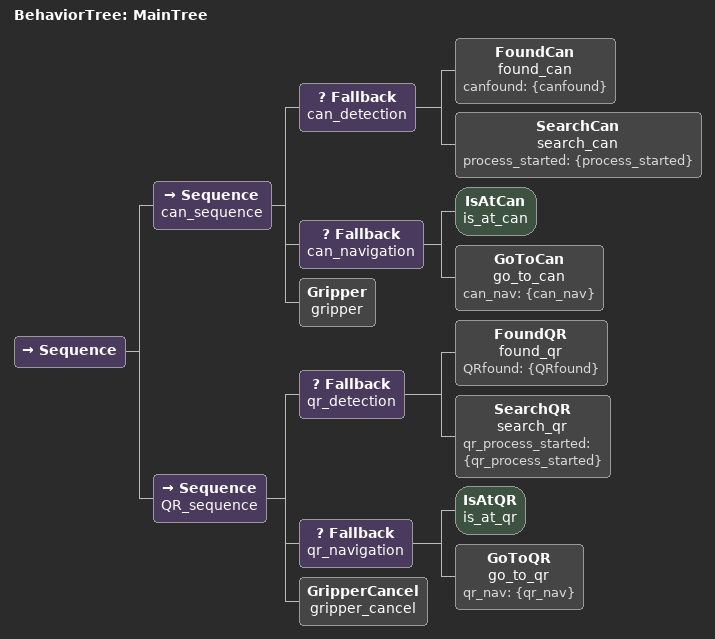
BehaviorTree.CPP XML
<root main_tree_to_execute="MainTree">
    <BehaviorTree ID="MainTree">
        <Sequence>
            <!-- Sequence for detecting and grabbing the can -->
            <Sequence name="can_sequence">
                <Fallback name="can_detection">
                    <FoundCan name="found_can" canfound = "{canfound}"/>
                    <SearchCan name="search_can" process_started = "{process_started}"/>
                </Fallback>
                <Fallback name="can_navigation">
                    <IsAtCan name="is_at_can"/>
                    <GoToCan name="go_to_can" can_nav = "{can_nav}"/>
                </Fallback>
                <Gripper name="gripper"/>
            </Sequence>
            <!-- Sequence for detecting and going to the QR code -->
            <Sequence name="QR_sequence">
                <Fallback name="qr_detection">
                    <FoundQR name="found_qr" QRfound = "{QRfound}"/>
                    <SearchQR name="search_qr" qr_process_started = "{qr_process_started}"/>
                </Fallback>
                <Fallback name="qr_navigation">
                    <IsAtQR name="is_at_qr"/>
                    <GoToQR name="go_to_qr" qr_nav = "{qr_nav}"/>
                </Fallback>
                <GripperCancel name="gripper_cancel"/>
            </Sequence>
        </Sequence>
    </BehaviorTree>
</root>
